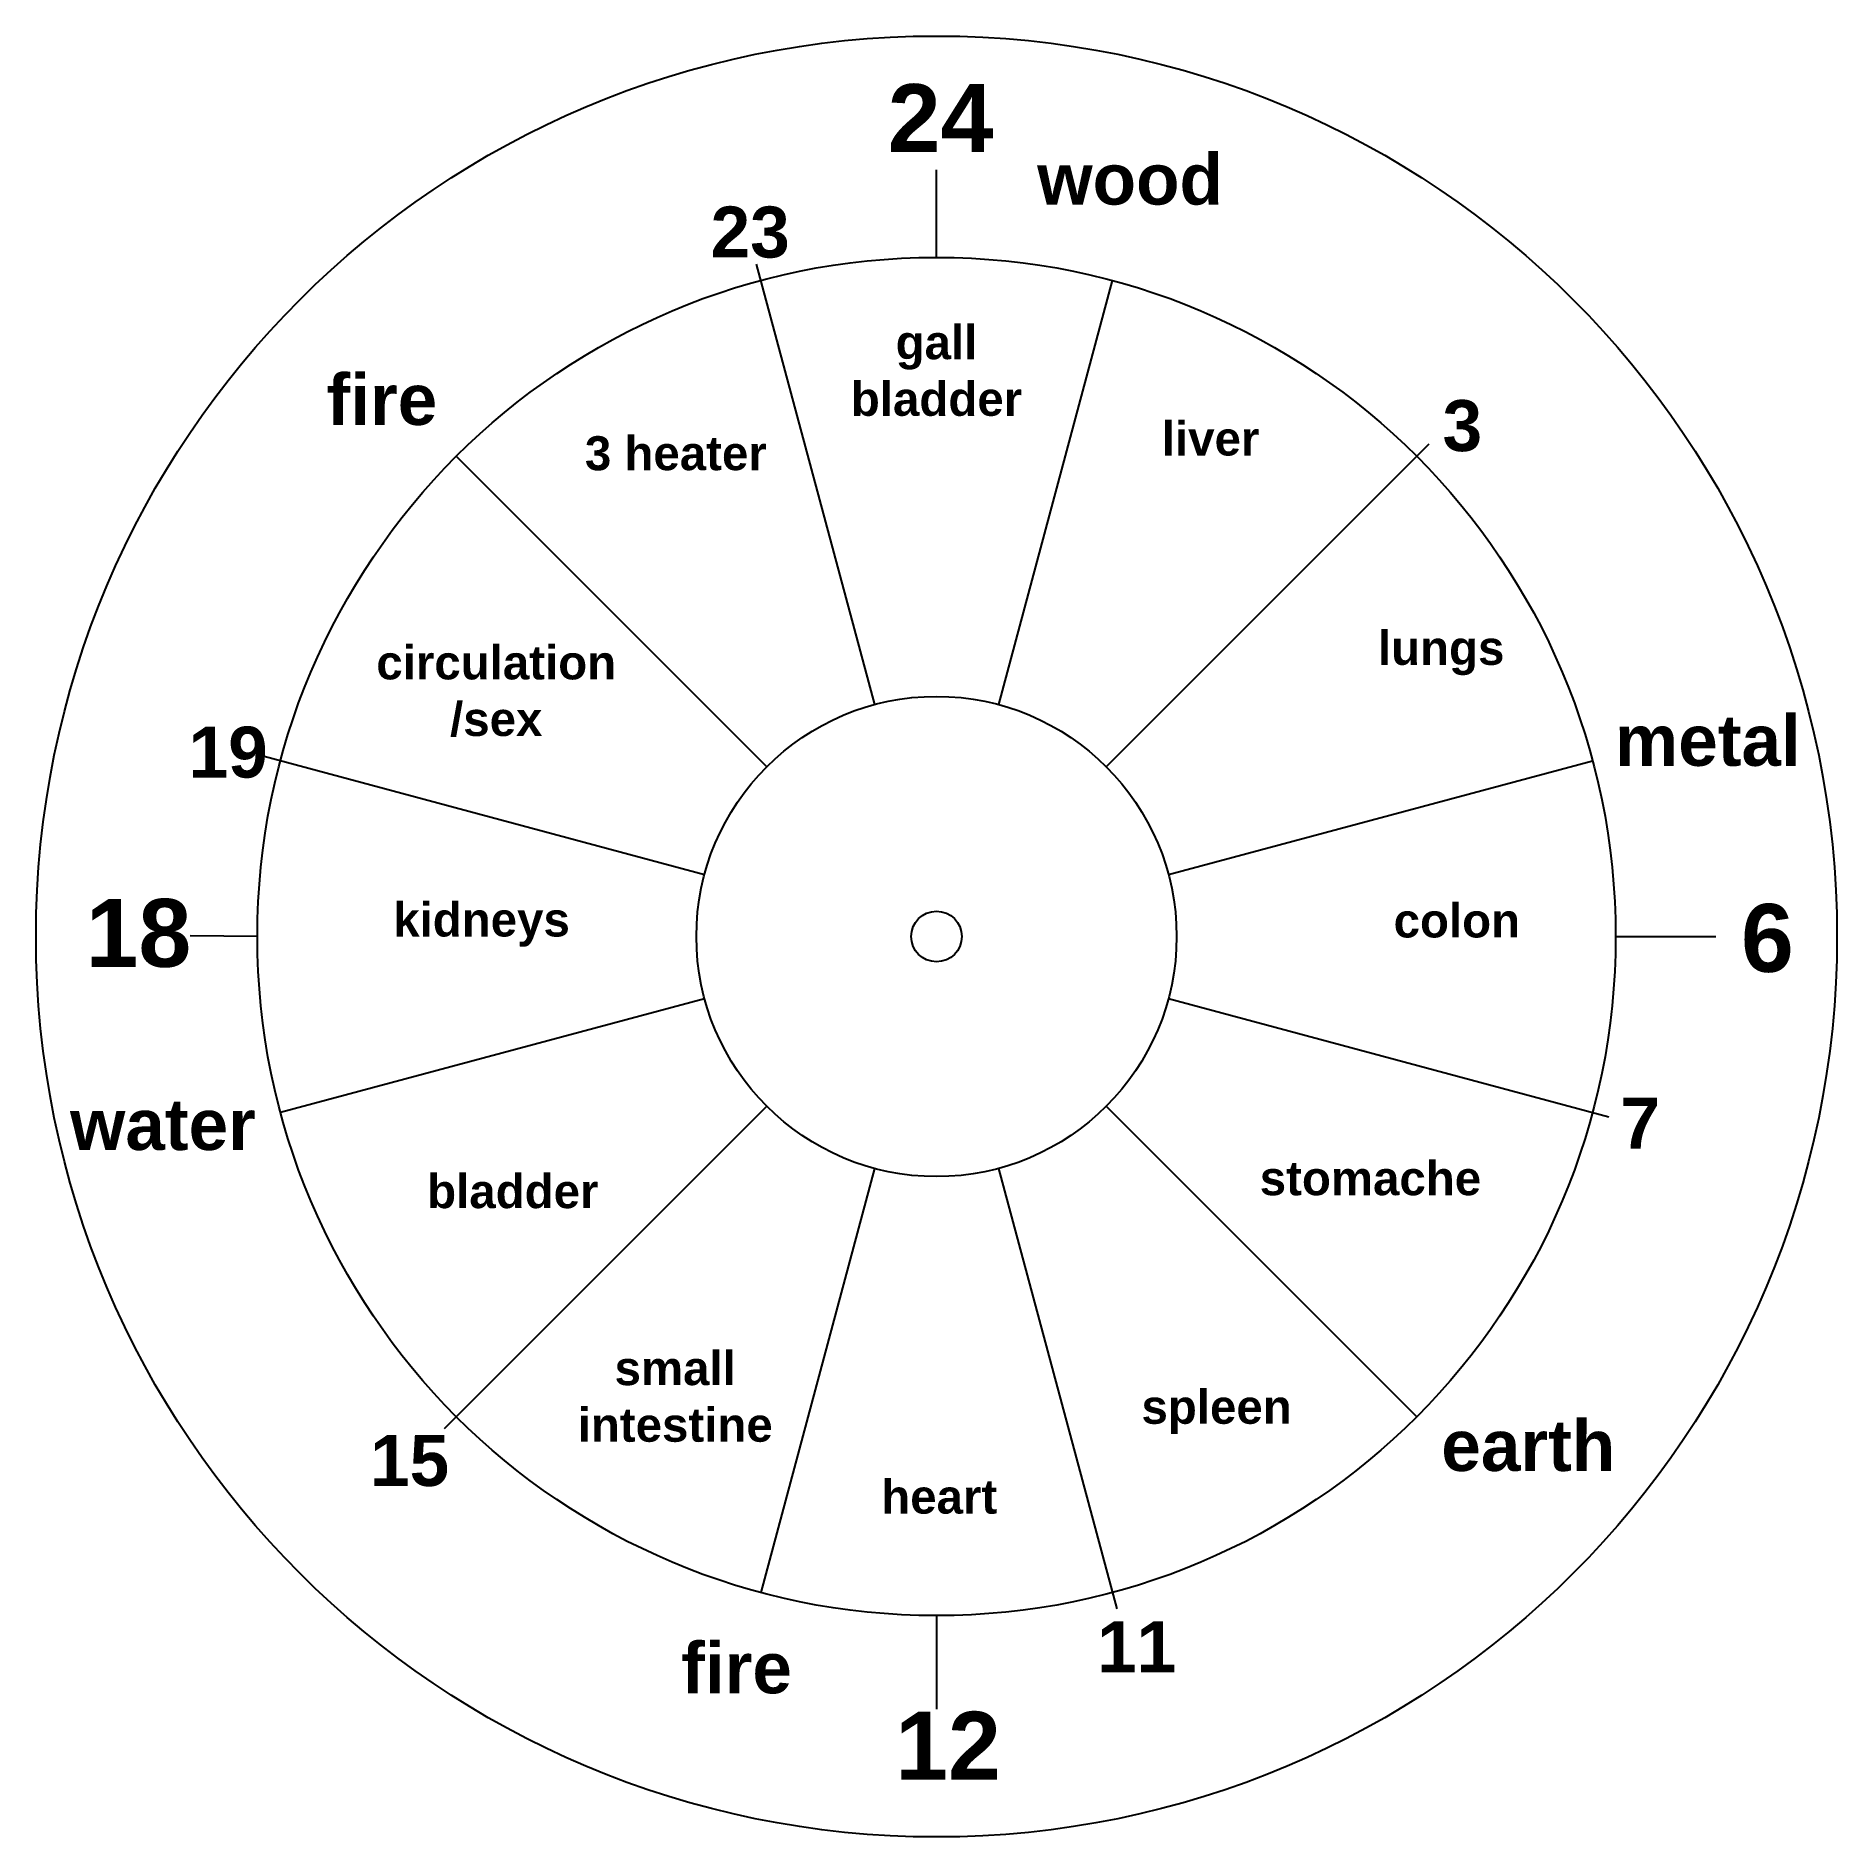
# Model space of a CAD drawing. Header units: millimetres. Extents: x 27 to 80, y 57.3 to 110.3.
import ezdxf

# ---------------------------------------------------------------- set-up
doc = ezdxf.new("R2010")
doc.units = ezdxf.units.MM
doc.layers.get('0').update_dxf_attribs({"lineweight": 25, "true_color": 0xffffff})
doc.styles.add('textstyle0', font='')
doc.styles.add('textstyle1', font='')
doc.styles.add('textstyle10', font='')
doc.styles.add('textstyle11', font='')
doc.styles.add('textstyle12', font='')
doc.styles.add('textstyle13', font='')
doc.styles.add('textstyle14', font='')
doc.styles.add('textstyle15', font='')
doc.styles.add('textstyle16', font='')
doc.styles.add('textstyle17', font='')
doc.styles.add('textstyle18', font='')
doc.styles.add('textstyle19', font='')
doc.styles.add('textstyle2', font='')
doc.styles.add('textstyle20', font='')
doc.styles.add('textstyle21', font='')
doc.styles.add('textstyle22', font='')
doc.styles.add('textstyle23', font='')
doc.styles.add('textstyle24', font='')
doc.styles.add('textstyle25', font='')
doc.styles.add('textstyle26', font='')
doc.styles.add('textstyle27', font='')
doc.styles.add('textstyle3', font='')
doc.styles.add('textstyle4', font='')
doc.styles.add('textstyle5', font='')
doc.styles.add('textstyle6', font='')
doc.styles.add('textstyle7', font='')
doc.styles.add('textstyle8', font='')
doc.styles.add('textstyle9', font='')
doc.styles.get('textstyle0').set_extended_font_data('Nimbus Sans [urw]', bold=True)
doc.styles.get('textstyle1').set_extended_font_data('Nimbus Sans [urw]', bold=True)
doc.styles.get('textstyle10').set_extended_font_data('Nimbus Sans [urw]', bold=True)
doc.styles.get('textstyle11').set_extended_font_data('Nimbus Sans [urw]', bold=True)
doc.styles.get('textstyle12').set_extended_font_data('Nimbus Sans [urw]', bold=True)
doc.styles.get('textstyle13').set_extended_font_data('Nimbus Sans [urw]', bold=True)
doc.styles.get('textstyle14').set_extended_font_data('Nimbus Sans [urw]', bold=True)
doc.styles.get('textstyle15').set_extended_font_data('Nimbus Sans [urw]', bold=True)
doc.styles.get('textstyle16').set_extended_font_data('Nimbus Sans [urw]', bold=True)
doc.styles.get('textstyle17').set_extended_font_data('Nimbus Sans [urw]', bold=True)
doc.styles.get('textstyle18').set_extended_font_data('Nimbus Sans [urw]', bold=True)
doc.styles.get('textstyle19').set_extended_font_data('Nimbus Sans [urw]', bold=True)
doc.styles.get('textstyle2').set_extended_font_data('Nimbus Sans [urw]', bold=True)
doc.styles.get('textstyle20').set_extended_font_data('Nimbus Sans [urw]', bold=True)
doc.styles.get('textstyle21').set_extended_font_data('Nimbus Sans [urw]', bold=True)
doc.styles.get('textstyle22').set_extended_font_data('Nimbus Sans [urw]', bold=True)
doc.styles.get('textstyle23').set_extended_font_data('Nimbus Sans [urw]', bold=True)
doc.styles.get('textstyle24').set_extended_font_data('Nimbus Sans [urw]', bold=True)
doc.styles.get('textstyle25').set_extended_font_data('Nimbus Sans [urw]', bold=True)
doc.styles.get('textstyle26').set_extended_font_data('Nimbus Sans [urw]', bold=True)
doc.styles.get('textstyle27').set_extended_font_data('Nimbus Sans [urw]', bold=True)
doc.styles.get('textstyle3').set_extended_font_data('Nimbus Sans [urw]', bold=True)
doc.styles.get('textstyle4').set_extended_font_data('Nimbus Sans [urw]', bold=True)
doc.styles.get('textstyle5').set_extended_font_data('Nimbus Sans [urw]', bold=True)
doc.styles.get('textstyle6').set_extended_font_data('Nimbus Sans [urw]', bold=True)
doc.styles.get('textstyle7').set_extended_font_data('Nimbus Sans [urw]', bold=True)
doc.styles.get('textstyle8').set_extended_font_data('Nimbus Sans [urw]', bold=True)
doc.styles.get('textstyle9').set_extended_font_data('Nimbus Sans [urw]', bold=True)

msp = doc.modelspace()

# ---------------------------------------------------------------- linework, layer by layer
for p, q in [((53.518, 103.788), (53.518, 106.367)), ((48.212, 103.59), (51.688, 90.618)), ((48.212, 103.59), (51.688, 90.618)), ((58.694, 103.107), (55.348, 90.618)), ((68.013, 98.284), (58.518, 88.788)), ((39.376, 97.93), (48.518, 88.788)), ((33.716, 89.094), (46.688, 85.618)), ((60.348, 85.618), (72.836, 88.965)), ((33.518, 83.788), (31.539, 83.803)), ((73.518, 83.788), (76.466, 83.788)), ((34.199, 78.612), (46.688, 81.958)), ((60.348, 81.958), (73.319, 78.482)), ((60.348, 81.958), (73.319, 78.482)), ((48.518, 78.788), (39.022, 69.292)), ((58.518, 78.788), (67.66, 69.646)), ((51.688, 76.958), (48.341, 64.47)), ((55.348, 76.958), (58.824, 63.987)), ((53.518, 63.788), (53.518, 61.029))]:
    msp.add_line(p, q)
for radius in [26.519, 20, 7.071, 0.746]:
    msp.add_circle((53.518, 83.788), radius)

# ---------------------------------------------------------------- texts
for s, insert, char_height, attachment_point, style in [('24', (52.085, 108.889), 2, 1, 'textstyle9'), ('\\H1.5;wood', (56.485, 106.843), 1, 1, 'textstyle24'), ('\\H1.5;23', (46.865, 105.285), 1, 1, 'textstyle17'), ('gall\\Pbladder', (53.518, 101.788), 1, 2, 'textstyle25'), ('\\H1.5;fire', (35.555, 100.353), 1, 1, 'textstyle21'), ('\\H1.5;3', (68.421, 99.585), 1, 1, 'textstyle18'), ('liver', (60.153, 98.953), 1, 1, 'textstyle27'), ('3 heater', (43.163, 98.521), 1, 1, 'textstyle8'), ('lungs', (66.518, 92.788), 1, 1, 'textstyle0'), ('circulation \\P/sex', (40.552, 92.36), 1, 2, 'textstyle7'), ('\\H1.5;metal', (73.498, 90.314), 1, 1, 'textstyle23'), ('\\H1.5;19', (31.493, 89.968), 1, 1, 'textstyle14'), ('\\H2;18', (28.462, 84.894), 1, 1, 'textstyle11'), ('kidneys', (37.518, 84.788), 1, 1, 'textstyle6'), ('colon', (66.979, 84.759), 1, 1, 'textstyle1'), ('\\H2;6', (77.21, 84.746), 1, 1, 'textstyle12'), ('\\H1.5;7', (73.659, 79.04), 1, 1, 'textstyle16'), ('\\H1.5;water', (28, 79), 1, 1, 'textstyle20'), ('stomache', (63.037, 77.169), 1, 1, 'textstyle2'), ('bladder', (38.518, 76.788), 1, 1, 'textstyle5'), ('small\\Pintestine', (45.823, 71.576), 1, 2, 'textstyle4'), ('spleen', (59.554, 70.438), 1, 1, 'textstyle3'), ('\\H1.5;earth', (68.383, 69.548), 1, 1, 'textstyle22'), ('\\H1.5;15', (36.835, 69.106), 1, 1, 'textstyle13'), ('heart', (51.89, 67.792), 1, 1, 'textstyle26'), ('\\H1.5;11', (58.245, 63.623), 1, 1, 'textstyle15'), ('\\H1.5;fire', (46, 63), 1, 1, 'textstyle19'), ('\\H2;12', (52.304, 60.957), 1, 1, 'textstyle10')]:
    msp.add_mtext(s, dxfattribs=dict(insert=insert, char_height=char_height, attachment_point=attachment_point, style=style))

doc.saveas('drawing.dxf')
